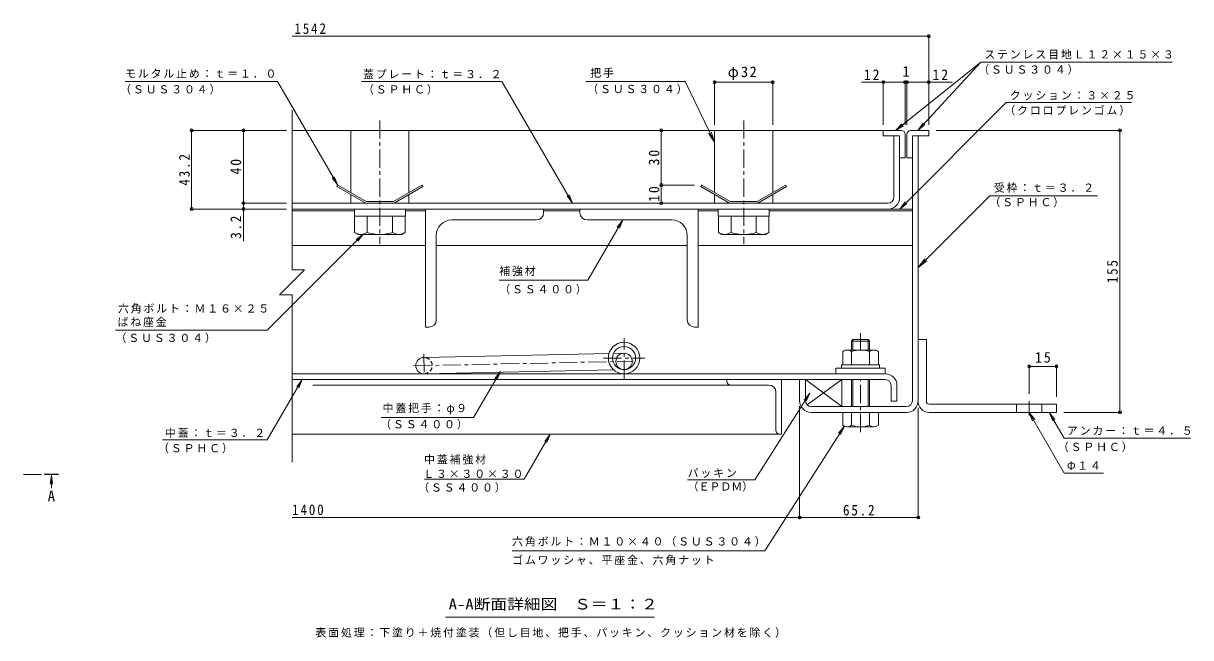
# Model space of a CAD drawing. Units: millimetres on the paper, enlarged 10 times, with parts at other scales. Extents: x -2620 to 2719, y -1962 to 1648.
# Drawn here: x -490 to 2719, y -40 to 1648 of the extents above; entities that cross this region are included whole.
import ezdxf
from ezdxf.enums import TextEntityAlignment as Align

# ---------------------------------------------------------------- set-up
doc = ezdxf.new("R2010")
doc.units = ezdxf.units.MM
doc.header["$LTSCALE"] = 10
doc.header["$PDMODE"] = 32
doc.header["$PDSIZE"] = 8
doc.linetypes.add('CHAIN1', pattern=[8, 5, -1, 1, -1])
doc.linetypes.add('DASHED1', pattern=[1.8, 1.2, -0.6])
for name, color, linetype, lineweight in [('0-2_仕上', 3, 'Continuous', 9), ('0-5_寸法', 7, 'Continuous', 9), ('D-1', 2, 'Continuous', 9), ('D-2', 3, 'Continuous', 9), ('D-3', 4, 'Continuous', 9), ('D-5', 7, 'Continuous', 9), ('D-6', 6, 'Continuous', 9), ('D-7', 5, 'Continuous', 5), ('D-A', 3, 'Continuous', 9), ('D-B', 6, 'Continuous', 9), ('D-C', 5, 'Continuous', 5), ('D-E', 3, 'Continuous', 9), ('D-F', 7, 'Continuous', 9)]:
    doc.layers.add(name, color=color, linetype=linetype, lineweight=lineweight)
doc.styles.add('ＭＳ ゴシック', font='')
doc.styles.get('ＭＳ ゴシック').set_extended_font_data('MS Gothic')

msp = doc.modelspace()

# ---------------------------------------------------------------- linework, layer by layer
at = {"layer": '0-2_仕上', "color": 4, "linetype": 'CHAIN1'}
msp.add_line((-490.01, 408.56), (-433.02, 408.56), dxfattribs=at)
at = {"layer": '0-2_仕上', "color": 4}
for q in [(-416.28, 381.77), (-409.76, 381.77), (-413.02, 370.96)]:
    msp.add_line((-413.02, 406.56), q, dxfattribs=at)
msp.add_solid([(-393.02, 406.56), (-393.02, 410.56), (-433.02, 406.56), (-433.02, 410.56)], dxfattribs=at)
at = {"layer": 'D-1'}
for p, q in [((1953.72, 611), (1953.72, 1339)), ((1969.72, 611), (1969.72, 1339)), ((1659.72, 611), (1659.72, 669)), ((1675.72, 595), (1937.72, 595)), ((1675.72, 579), (1786.22, 579)), ((1937.72, 579), (1836.22, 579))]:
    msp.add_line(p, q, dxfattribs=at)
msp.add_lwpolyline([(1643.72, 611), (1643.72, 669), (1659.72, 669)], dxfattribs=at)
for centre, radius, start, end in [((1675.72, 611), 32, 180, 270), ((1675.72, 611), 16, 180, 270), ((1937.72, 611), 16, 270, 0), ((1937.72, 611), 32, 270, 0)]:
    msp.add_arc(centre, radius, start, end, dxfattribs=at)
at = {"layer": 'D-2'}
for p, q in [((1918.72, 1339), (1902.72, 1339)), ((1902.72, 1170), (1902.72, 1339)), ((1918.72, 1170), (1918.72, 1339)), ((1886.72, 1154), (248.72, 1154)), ((248.72, 1138), (1886.72, 1138))]:
    msp.add_line(p, q, dxfattribs=at)
at = {"layer": 'D-2', "linetype": 'CHAIN1'}
for p, q in [((1161.22, 671.51), (1161.22, 782.49)), ((1104.48, 728.25), (1217.96, 728.25))]:
    msp.add_line(p, q, dxfattribs=at)
at = {"layer": 'D-2'}
for radius in [43.25, 31.75]:
    msp.add_circle((1161.22, 728.25), radius, dxfattribs=at)
for radius in [16, 32]:
    msp.add_arc((1886.72, 1170), radius, 270, 0, dxfattribs=at)
at = {"layer": 'D-3'}
for p, q in [((1873.72, 1354), (248.72, 1354)), ((1923.72, 1354), (1873.72, 1354)), ((1873.72, 1354), (1873.72, 1339)), ((1948.72, 1354), (1998.72, 1354)), ((1998.72, 1354), (1998.72, 1339)), ((1933.72, 1344), (1933.72, 1279)), ((1938.72, 1344), (1938.72, 1279)), ((1998.72, 1339), (1953.72, 1339)), ((1953.72, 1279), (1953.72, 1339)), ((1918.72, 1279), (1933.72, 1279)), ((1953.72, 1279), (1938.72, 1279)), ((451.13, 1154), (372.03, 1199.67)), ((605.42, 1204), (527.47, 1159)), ((607.92, 1199.67), (528.81, 1154)), ((605.42, 1204), (607.92, 1199.67)), ((1374.53, 1204), (1372.03, 1199.67)), ((1372.03, 1199.67), (1451.13, 1154)), ((1374.53, 1204), (1452.47, 1159)), ((1605.42, 1204), (1527.47, 1159)), ((1607.92, 1199.67), (1528.81, 1154)), ((1605.42, 1204), (1607.92, 1199.67)), ((452.47, 1159), (527.47, 1159)), ((1452.47, 1159), (1527.47, 1159)), ((451.13, 1154), (528.81, 1154)), ((1451.13, 1154), (1528.81, 1154))]:
    msp.add_line(p, q, dxfattribs=at)
for points in [[(1873.72, 1339), (1918.72, 1339), (1918.72, 1279)], [(452.47, 1159), (374.53, 1204), (372.03, 1199.67)]]:
    msp.add_lwpolyline(points, dxfattribs=at)
for centre, start, end in [((1923.72, 1344), 0, 90), ((1948.72, 1344), 90, 180)]:
    msp.add_arc(centre, 10, start, end, dxfattribs=at)
at = {"layer": 'D-5'}
for p, q in [((2142.27, 1541.4), (1907.63, 1354)), ((2142.27, 1541.4), (1968.75, 1354)), ((2142.27, 1541.4), (2668.11, 1541.4)), ((-210, 1488.75), (208.94, 1488.75)), ((438.25, 1488.75), (825.43, 1488.75)), ((1019.72, 1154), (825.43, 1488.75)), ((1329.56, 1488.75), (1056.31, 1488.75)), ((1329.56, 1488.75), (1409.97, 1321.66)), ((2211.78, 1430.77), (1919.01, 1138)), ((2211.78, 1430.77), (2556.32, 1430.77)), ((1409.97, 1321.66), (1400.6, 1350.16)), ((1907.64, 1354.01), (1924.97, 1372.03)), ((1907.64, 1354.01), (1929.04, 1366.93)), ((1968.75, 1354), (1983.2, 1374.41)), ((1968.75, 1354), (1987.99, 1369.97)), ((1409.97, 1321.66), (1393.55, 1346.77)), ((374.37, 1203.73), (364.75, 1226.8)), ((1019.72, 1154), (1004.46, 1173.8)), ((1019.72, 1154), (1010.1, 1177.08)), ((1919.01, 1138), (1934.23, 1157.84)), ((2166.12, 1174.39), (1969.72, 977.31)), ((2166.12, 1174.39), (2462.46, 1174.39)), ((1919.01, 1138), (1938.85, 1153.22)), ((1157.87, 1108), (1142.6, 1088.2)), ((180.38, 805.36), (444.19, 1069.18)), ((444.19, 1069.18), (424.36, 1053.96)), ((444.19, 1069.18), (428.97, 1049.34)), ((1969.72, 977.31), (1987.95, 1001.15)), ((1969.72, 977.31), (1993.49, 995.62)), ((1061.69, 942.29), (818.13, 942.29)), ((180.38, 805.36), (-236.6, 805.36)), ((821.24, 691.65), (805.97, 671.86)), ((821.24, 691.65), (811.62, 668.58)), ((180.38, 503.18), (276.63, 669)), ((276.63, 669), (261.36, 649.2)), ((276.63, 669), (267.01, 645.93)), ((1520.48, 393.88), (1672.21, 631.99)), ((1672.21, 631.99), (1656.14, 612.84)), ((1672.21, 631.99), (1661.64, 609.33)), ((2274.72, 579), (2284.29, 555.91)), ((2274.72, 579), (2289.94, 559.17)), ((2274.72, 579), (2371.14, 412.01)), ((2330.02, 579), (2371.14, 507.79)), ((2330.02, 579), (2339.59, 555.91)), ((2330.02, 579), (2345.24, 559.17)), ((886.52, 395.06), (958.46, 519)), ((958.46, 519), (943.2, 499.2)), ((958.46, 519), (948.84, 495.93)), ((1548.26, 197.87), (1766.68, 540.63)), ((1766.68, 540.63), (1750.6, 521.48)), ((1766.68, 540.63), (1756.11, 517.97)), ((-107.34, 503.18), (180.38, 503.18)), ((2371.14, 507.79), (2718.57, 507.79)), ((612.75, 395.06), (886.52, 395.06)), ((1335.92, 393.88), (1520.48, 393.88)), ((2371.14, 412.01), (2479.19, 412.01)), ((853.54, 197.87), (1548.26, 197.87)), ((1245.24, 15.66), (670.24, 15.66))]:
    msp.add_line(p, q, dxfattribs=at)
for points in [[(208.94, 1488.75), (374.37, 1203.73), (359.11, 1223.52)], [(1061.69, 942.29), (1157.87, 1108), (1148.25, 1084.93)], [(493.84, 564.74), (747.57, 564.74), (821.24, 691.65)]]:
    msp.add_lwpolyline(points, dxfattribs=at)
at = {"layer": 'D-6'}
for p, q in [((1953.72, 1248), (1953.72, 1233)), ((248.72, 1138), (1953.72, 1138)), ((248.72, 1133), (419.97, 1133)), ((559.97, 1133), (614.97, 1133)), ((939.97, 1133), (1039.97, 1133)), ((1364.97, 1133), (1419.97, 1133)), ((1559.97, 1133), (1953.72, 1133)), ((248.72, 1038), (614.97, 1038)), ((644.97, 1038), (1334.97, 1038)), ((1364.97, 1038), (1953.72, 1038)), ((610.75, 730), (1119.79, 740.64)), ((1132.1, 740.9), (1160.75, 741.5)), ((611.69, 685.01), (1132.52, 695.9)), ((1161.22, 696.5), (1161.69, 696.51)), ((1659.72, 669), (1659.72, 611)), ((1664.24, 599.86), (1759.72, 669))]:
    msp.add_line(p, q, dxfattribs=at)
at = {"layer": 'D-6', "linetype": 'CHAIN1'}
for p, q in [((610.56, 739.01), (611.82, 679.13)), ((582.71, 706.91), (1186.5, 719.53))]:
    msp.add_line(p, q, dxfattribs=at)
at = {"layer": 'D-6'}
msp.add_lwpolyline([(1675.72, 595), (1759.72, 595), (1759.72, 669), (1659.72, 669), (1759.72, 595)], dxfattribs=at)
msp.add_circle((1161.22, 719), 22.5, dxfattribs=at)
msp.add_arc((611.22, 707.5), 22.5, 90, 270, dxfattribs=at)
at = {"layer": 'D-6', "linetype": 'DASHED1'}
msp.add_arc((611.22, 707.5), 22.5, 270, 90, dxfattribs=at)
at = {"layer": 'D-7'}
for p, q in [((1790.28, 779), (1786.22, 774.94)), ((1836.22, 774.94), (1786.22, 774.94)), ((1786.22, 750), (1786.22, 774.94)), ((1832.16, 779), (1790.28, 779)), ((1790.28, 750), (1790.28, 779)), ((1832.16, 779), (1836.22, 774.94)), ((1832.16, 750), (1832.16, 779)), ((1836.22, 774.94), (1836.22, 751.5)), ((1836.22, 774.94), (1836.22, 750)), ((1786.22, 669), (1786.22, 595)), ((1790.28, 595), (1790.28, 669)), ((1832.16, 595), (1832.16, 669)), ((1836.22, 669), (1836.22, 595)), ((1860.22, 579), (1762.22, 579)), ((1762.22, 543.48), (1762.22, 579)), ((1786.22, 579), (1786.22, 543.48)), ((1836.22, 579), (1836.22, 543.48)), ((1860.22, 543.48), (1860.22, 579)), ((1848.22, 539), (1774.22, 539))]:
    msp.add_line(p, q, dxfattribs=at)
at = {"layer": 'D-7', "linetype": 'CHAIN1'}
for p, q in [((1811.22, 750), (1811.22, 796.67)), ((1811.22, 524.61), (1811.22, 669))]:
    msp.add_line(p, q, dxfattribs=at)
at = {"layer": 'D-7', "color": 2, "lineweight": 9}
for p, q in [((1762.15, 746.21), (1768.72, 750)), ((1762.15, 746.21), (1762.15, 710)), ((1853.72, 750), (1768.72, 750)), ((1786.69, 746.21), (1786.69, 710)), ((1835.76, 746.21), (1835.76, 710))]:
    msp.add_line(p, q, dxfattribs=at)
at = {"layer": 'D-7', "color": 6, "lineweight": 9}
for p, q in [((1758.72, 710), (1758.72, 700)), ((1758.72, 700), (1863.72, 700))]:
    msp.add_line(p, q, dxfattribs=at)
at = {"layer": 'D-7', "color": 134}
for p, q in [((1743.72, 700), (1743.72, 685)), ((1743.72, 700), (1878.72, 700)), ((1743.72, 685), (1878.72, 685)), ((1878.72, 700), (1878.72, 685))]:
    msp.add_line(p, q, dxfattribs=at)
at = {"layer": 'D-7', "color": 2, "lineweight": 9}
msp.add_lwpolyline([(1853.72, 750), (1860.3, 746.21), (1860.3, 710), (1762.15, 710)], dxfattribs=at)
at = {"layer": 'D-7', "color": 6, "lineweight": 9}
msp.add_lwpolyline([(1758.72, 710), (1863.72, 710), (1863.72, 700)], dxfattribs=at)
at = {"layer": 'D-7', "color": 2, "lineweight": 9}
for centre, radius, start, end in [((1776.63, 721.12), 28.97, 94.38438, 120), ((1773.65, 725.8), 24.21, 57.42749, 88.18784), ((1811.22, 668.8), 81.2, 72.41188, 107.5881), ((1848.79, 725.8), 24.21, 91.81215, 122.57249), ((1845.81, 721.12), 28.97, 59.99998, 85.6156)]:
    msp.add_arc(centre, radius, start, end, dxfattribs=at)
at = {"layer": 'D-7'}
for centre, radius, start, end in [((1774.22, 557.33), 18.33, 229.1022, 310.89809), ((1811.22, 611.08), 72.08, 249.70546, 290.29454), ((1848.22, 557.33), 18.33, 229.10191, 310.8978)]:
    msp.add_arc(centre, radius, start, end, dxfattribs=at)
at = {"layer": 'D-A'}
for p, q in [((1879.22, 685), (248.72, 685)), ((248.72, 669), (1879.22, 669)), ((1895.22, 653), (1895.22, 610)), ((1911.22, 653), (1911.22, 610)), ((1895.22, 610), (1911.22, 610))]:
    msp.add_line(p, q, dxfattribs=at)
for radius in [32, 16]:
    msp.add_arc((1879.22, 653), radius, 0, 90, dxfattribs=at)
at = {"layer": 'D-B'}
for p, q in [((1443.72, 669), (305.25, 669)), ((1453.72, 654), (305.25, 654)), ((1443.72, 669), (1593.72, 669)), ((1443.72, 664), (1443.72, 669)), ((1453.72, 654), (1558.72, 654)), ((1593.72, 669), (1593.72, 519)), ((1578.72, 529), (1578.72, 634)), ((1588.72, 519), (248.72, 519)), ((1588.72, 519), (1593.72, 519))]:
    msp.add_line(p, q, dxfattribs=at)
for centre, radius, start, end in [((1453.72, 664), 10, 180, 270), ((1558.72, 634), 20, 0, 90), ((1588.72, 529), 10, 180, 270)]:
    msp.add_arc(centre, radius, start, end, dxfattribs=at)
at = {"layer": 'D-C', "color": 2, "linetype": 'CHAIN1', "lineweight": 9}
for p, q in [((489.97, 1381.68), (489.97, 1042.37)), ((1489.97, 1381.68), (1489.97, 1042.37))]:
    msp.add_line(p, q, dxfattribs=at)
at = {"layer": 'D-C', "color": 2, "lineweight": 9}
for p, q in [((409.97, 1354), (409.97, 1183.54)), ((409.97, 1354), (569.97, 1354)), ((569.97, 1354), (569.97, 1183.54)), ((1409.97, 1354), (1409.97, 1183.54)), ((1409.97, 1354), (1569.97, 1354)), ((1569.97, 1354), (1569.97, 1183.54)), ((409.97, 1177.77), (409.97, 1154)), ((569.97, 1177.77), (569.97, 1154)), ((1409.97, 1177.77), (1409.97, 1154)), ((1569.97, 1177.77), (1569.97, 1154)), ((409.97, 1154), (569.97, 1154)), ((1409.97, 1154), (1569.97, 1154))]:
    msp.add_line(p, q, dxfattribs=at)
at = {"layer": 'D-C', "color": 134}
for p, q in [((419.97, 1138), (419.97, 1118)), ((419.97, 1138), (559.97, 1138)), ((559.97, 1138), (559.97, 1118)), ((1419.97, 1138), (1419.97, 1118)), ((1419.97, 1138), (1559.97, 1138)), ((1559.97, 1138), (1559.97, 1118)), ((419.97, 1118), (559.97, 1118)), ((1419.97, 1118), (1559.97, 1118))]:
    msp.add_line(p, q, dxfattribs=at)
at = {"layer": 'D-C'}
for p, q in [((420.69, 1118), (420.69, 1073.36)), ((559.26, 1118), (420.69, 1118)), ((455.33, 1073.36), (455.33, 1118)), ((524.61, 1073.36), (524.61, 1118)), ((559.26, 1073.36), (559.26, 1118)), ((1420.69, 1118), (1420.69, 1073.36)), ((1559.26, 1118), (1420.69, 1118)), ((1455.33, 1073.36), (1455.33, 1118)), ((1524.61, 1073.36), (1524.61, 1118)), ((1559.26, 1073.36), (1559.26, 1118)), ((429.97, 1068), (420.69, 1073.36)), ((1429.97, 1068), (1420.69, 1073.36))]:
    msp.add_line(p, q, dxfattribs=at)
for points in [[(429.97, 1068), (549.97, 1068), (559.26, 1073.36)], [(1429.97, 1068), (1549.97, 1068), (1559.26, 1073.36)]]:
    msp.add_lwpolyline(points, dxfattribs=at)
for centre, radius, start, end in [((441.14, 1108.78), 40.89, 240, 265.61574), ((436.93, 1102.17), 34.18, 271.81354, 302.57069), ((489.97, 1182.64), 114.64, 252.41203, 287.58795), ((543.02, 1102.17), 34.18, 237.42929, 268.18645), ((538.81, 1108.78), 40.89, 274.38425, 299.99998), ((1441.14, 1108.78), 40.89, 240, 265.61574), ((1436.93, 1102.17), 34.18, 271.81354, 302.57069), ((1489.97, 1182.64), 114.64, 252.41203, 287.58795), ((1543.02, 1102.17), 34.18, 237.42929, 268.18645), ((1538.81, 1108.78), 40.89, 274.38425, 299.99998)]:
    msp.add_arc(centre, radius, start, end, dxfattribs=at)
at = {"layer": 'D-E'}
for p, q in [((1969.72, 779.01), (1969.72, 611)), ((1969.72, 779.01), (1992.22, 779.01)), ((1992.22, 609), (1992.22, 779.01)), ((1999.72, 601.5), (2349.72, 601.5)), ((2349.72, 579), (1999.72, 579)), ((2239.72, 579), (2239.72, 601.5)), ((2309.72, 579), (2309.72, 601.5)), ((2349.72, 601.5), (2349.72, 579))]:
    msp.add_line(p, q, dxfattribs=at)
at = {"layer": 'D-E', "linetype": 'CHAIN1'}
msp.add_line((2274.72, 570.27), (2274.72, 609.72), dxfattribs=at)
at = {"layer": 'D-E'}
for radius, start in [(30, 176.17647), (7.5, 180.00027)]:
    msp.add_arc((1999.72, 609), radius, start, 270, dxfattribs=at)
at = {"layer": 'D-F'}
for p, q in [((1998.72, 1612.99), (248.72, 1612.99)), ((1998.72, 1369), (1998.72, 1617.99)), ((1409.97, 1369), (1409.97, 1491.62)), ((1409.97, 1486.62), (1569.97, 1486.62)), ((1569.97, 1369), (1569.97, 1491.62)), ((1814.16, 1486.63), (1933.72, 1486.63)), ((1873.72, 1369), (1873.72, 1491.63)), ((1933.72, 1369), (1933.72, 1491.63)), ((1933.72, 1486.63), (1938.72, 1486.63)), ((1938.72, 1369), (1938.72, 1491.63)), ((1938.72, 1486.63), (2063.08, 1486.63)), ((248.72, 1409.77), (248.72, 970.91)), ((233.72, 1354.01), (-30.42, 1354.01)), ((-27.42, 1138.01), (-27.42, 1354.01)), ((115.08, 1154.01), (115.08, 1354.01)), ((1263.57, 1204), (1263.57, 1354)), ((2527.35, 1354), (2018.72, 1354)), ((2524.35, 579), (2524.35, 1354)), ((1260.57, 1204), (1354.53, 1204)), ((1263.57, 1154), (1263.57, 1204)), ((-30.42, 1138.01), (233.72, 1138.01)), ((233.72, 1154.01), (110.08, 1154.01)), ((115.08, 1138.01), (115.08, 1154.01)), ((115.08, 1138.01), (115.08, 1049.49)), ((283.13, 970.91), (214.32, 902.1)), ((248.72, 970.91), (283.13, 970.91)), ((248.72, 902.1), (214.32, 902.1)), ((248.72, 902.1), (248.72, 442.47)), ((2274.72, 708.25), (2274.72, 629.72)), ((2349.72, 708.25), (2349.72, 621.5)), ((2274.72, 705.25), (2349.72, 705.25)), ((1643.72, 596), (1643.72, 285.11)), ((1969.72, 287.11), (1969.72, 591)), ((2527.35, 579), (2369.72, 579)), ((1643.72, 290.11), (248.72, 290.11)), ((1643.72, 290.11), (1969.72, 290.11))]:
    msp.add_line(p, q, dxfattribs=at)
at = {"layer": 'D-F', "color": 134, "lineweight": 5}
for p, q in [((614.97, 1138), (614.97, 813)), ((939.97, 1138), (614.97, 1138)), ((939.97, 1127.96), (939.97, 1138)), ((1039.97, 1138), (1364.97, 1138)), ((1039.97, 1127.96), (1039.97, 1138)), ((1364.97, 1138), (1364.97, 813)), ((687.47, 1108), (920.02, 1108)), ((1292.47, 1108), (1059.93, 1108)), ((644.97, 1065.5), (644.97, 832.96)), ((1334.97, 1065.5), (1334.97, 832.96)), ((625.02, 813), (614.97, 813)), ((1354.93, 813), (1364.97, 813))]:
    msp.add_line(p, q, dxfattribs=at)
for centre, radius, start, end in [((919.97, 1128), 20, 270.13706, 359.86294), ((1059.97, 1128), 20, 180.13706, 269.86294), ((687.47, 1065.5), 42.5, 90, 180), ((1292.47, 1065.5), 42.5, 0, 90), ((624.97, 833), 20, 270.13706, 359.86294), ((1354.97, 833), 20, 180.13706, 269.86294)]:
    msp.add_arc(centre, radius, start, end, dxfattribs=at)
at = {"layer": 'D-F'}
for p in [(1998.72, 1612.99), (1409.97, 1486.62), (1569.97, 1486.62), (1873.72, 1486.63), (1933.72, 1486.63), (1938.72, 1486.63), (1998.72, 1486.63), (-27.42, 1354.01), (115.08, 1354.01), (1263.57, 1354), (2524.35, 1354), (1263.57, 1204), (115.08, 1154.01), (1263.57, 1154), (-27.42, 1138.01), (115.08, 1138.01), (2274.72, 705.25), (2349.72, 705.25), (2524.35, 579), (1643.72, 290.11), (1969.72, 290.11)]:
    msp.add_point(p, dxfattribs=at)

# ---------------------------------------------------------------- texts
at = {"layer": '0-5_寸法', "color": 2, "style": 'ＭＳ ゴシック'}
msp.add_text('A', height=29.33, dxfattribs=at).set_placement((-423.02, 325.86), align=Align.BOTTOM_LEFT)
at = {"layer": 'D-5', "style": 'ＭＳ ゴシック'}
msp.add_text('（ＥＰＤＭ）', height=21.99, dxfattribs=at).set_placement((1335.92, 357.32), align=Align.BOTTOM_LEFT)
at = {"layer": 'D-5', "color": 2, "style": 'ＭＳ ゴシック', "width": 1.15}
msp.add_text('A-A断面詳細図\u3000Ｓ＝１：２', height=29.33, dxfattribs=at).set_placement((678.99, 28.16), align=Align.BOTTOM_LEFT)
at = {"layer": 'D-5', "char_height": 21.99, "attachment_point": 7, "style": 'ＭＳ ゴシック'}
for s, insert in [('\\T1.17;ステンレス目地Ｌ１２×１５×３', (2151.46, 1549.57)), ('\\T1.17;モルタル止め：ｔ＝１．０', (-210.39, 1497.76)), ('\\T1.17;蓋プレート：ｔ＝３．２', (443.58, 1496.3)), ('\\T1.17;把手', (1068.4, 1498.59)), ('\\T1.17;（ＳＵＳ３０４）', (2134.63, 1507.13)), ('\\T1.17;（ＳＵＳ３０４）', (-223.96, 1452.85)), ('\\T1.17;（ＳＰＨＣ）', (443.58, 1452.64)), ('\\T1.17;（ＳＵＳ３０４）', (1059.99, 1453.69)), ('\\T1.17;クッション：３×２５', (2221.33, 1437.1)), ('\\T1.17;（クロロプレンゴム）', (2206.52, 1395)), ('\\T1.17;受枠：ｔ＝３．２', (2177.62, 1182.94)), ('\\T1.17;（ＳＰＨＣ）', (2165.46, 1142.8)), ('\\T1.17;補強材', (818.13, 953.77)), ('\\T1.17;（ＳＳ４００）', (818.13, 903.25)), ('\\T1.17;六角ボルト：Ｍ１６×２５', (-230.08, 850.72)), ('\\T1.17;ばね座金', (-231.12, 814)), ('\\T1.17;（ＳＵＳ３０４）', (-236.6, 769.5)), ('\\T1.17;中蓋把手：φ９', (497.56, 573.62)), ('\\T1.17;（ＳＳ４００）', (490.92, 532.08)), ('\\T1.17;中蓋：ｔ＝３．２', (-100.91, 508.87)), ('\\T1.17;アンカー：ｔ＝４．５', (2378.44, 516.31)), ('\\T1.17;（ＳＰＨＣ）', (-119.58, 466.31)), ('\\T1.17;（ＳＰＨＣ）', (2353.46, 469.71)), ('\\T1.17;中蓋補強材', (611.47, 435.55)), ('\\T1.17;Ｌ３×３０×３０', (609.12, 398.36)), ('\\T1.17;パッキン', (1335.92, 398.71)), ('\\T1.17;Φ１４', (2378.44, 420.53)), ('\\T1.17;（ＳＳ４００）', (595.28, 358.23)), ('\\T1.17;六角ボルト：Ｍ１０×４０（ＳＵＳ３０４）', (853.54, 209.89)), ('\\T1.17;ゴムワッシャ、平座金、六角ナット', (853.54, 159.07)), ('\\T1.17;表面処理：下塗り＋焼付塗装（但し目地、把手、パッキン、クッション材を除く）', (312.74, -40.47))]:
    msp.add_mtext(s, dxfattribs=dict(at, insert=insert))
at = {"layer": 'D-F', "color": 2, "style": 'ＭＳ ゴシック'}
msp.add_text('1', height=29.33, dxfattribs=at).set_placement((1926.22, 1492.63), align=Align.BOTTOM_LEFT)
at = {"layer": 'D-F', "color": 2, "char_height": 29.33, "attachment_point": 7, "style": 'ＭＳ ゴシック'}
for s, insert in [('\\T1.28;\\W0.9;1542', (254.9, 1618.99)), ('\\T1.19;φ32', (1446.22, 1492.62)), ('\\T1.27;\\W0.95;12', (1820.26, 1492.63)), ('\\T1.27;\\W0.95;12', (2009, 1492.63)), ('\\T1.27;\\W0.95;15', (2290.97, 715.25)), ('\\T1.28;\\W0.9;1400', (248.72, 296.11)), ('\\T1.28;\\W0.9;65.2', (1762.97, 295.11))]:
    msp.add_mtext(s, dxfattribs=dict(at, insert=insert))
at = {"layer": 'D-F', "color": 2, "char_height": 29.33, "attachment_point": 7, "rotation": 90, "style": 'ＭＳ ゴシック'}
for s, insert in [('\\T1.28;\\W0.9;43.2', (-32.42, 1202.26)), ('\\T1.27;\\W0.95;30', (1258.57, 1257.75)), ('\\T1.27;\\W0.95;40', (109.08, 1232.76)), ('\\T1.27;\\W0.95;10', (1258.57, 1157.75)), ('\\T1.27;\\W0.9;3.2', (109.08, 1056.04)), ('\\T1.27;\\W0.9;155', (2518.35, 934))]:
    msp.add_mtext(s, dxfattribs=dict(at, insert=insert))

doc.saveas('drawing.dxf')
